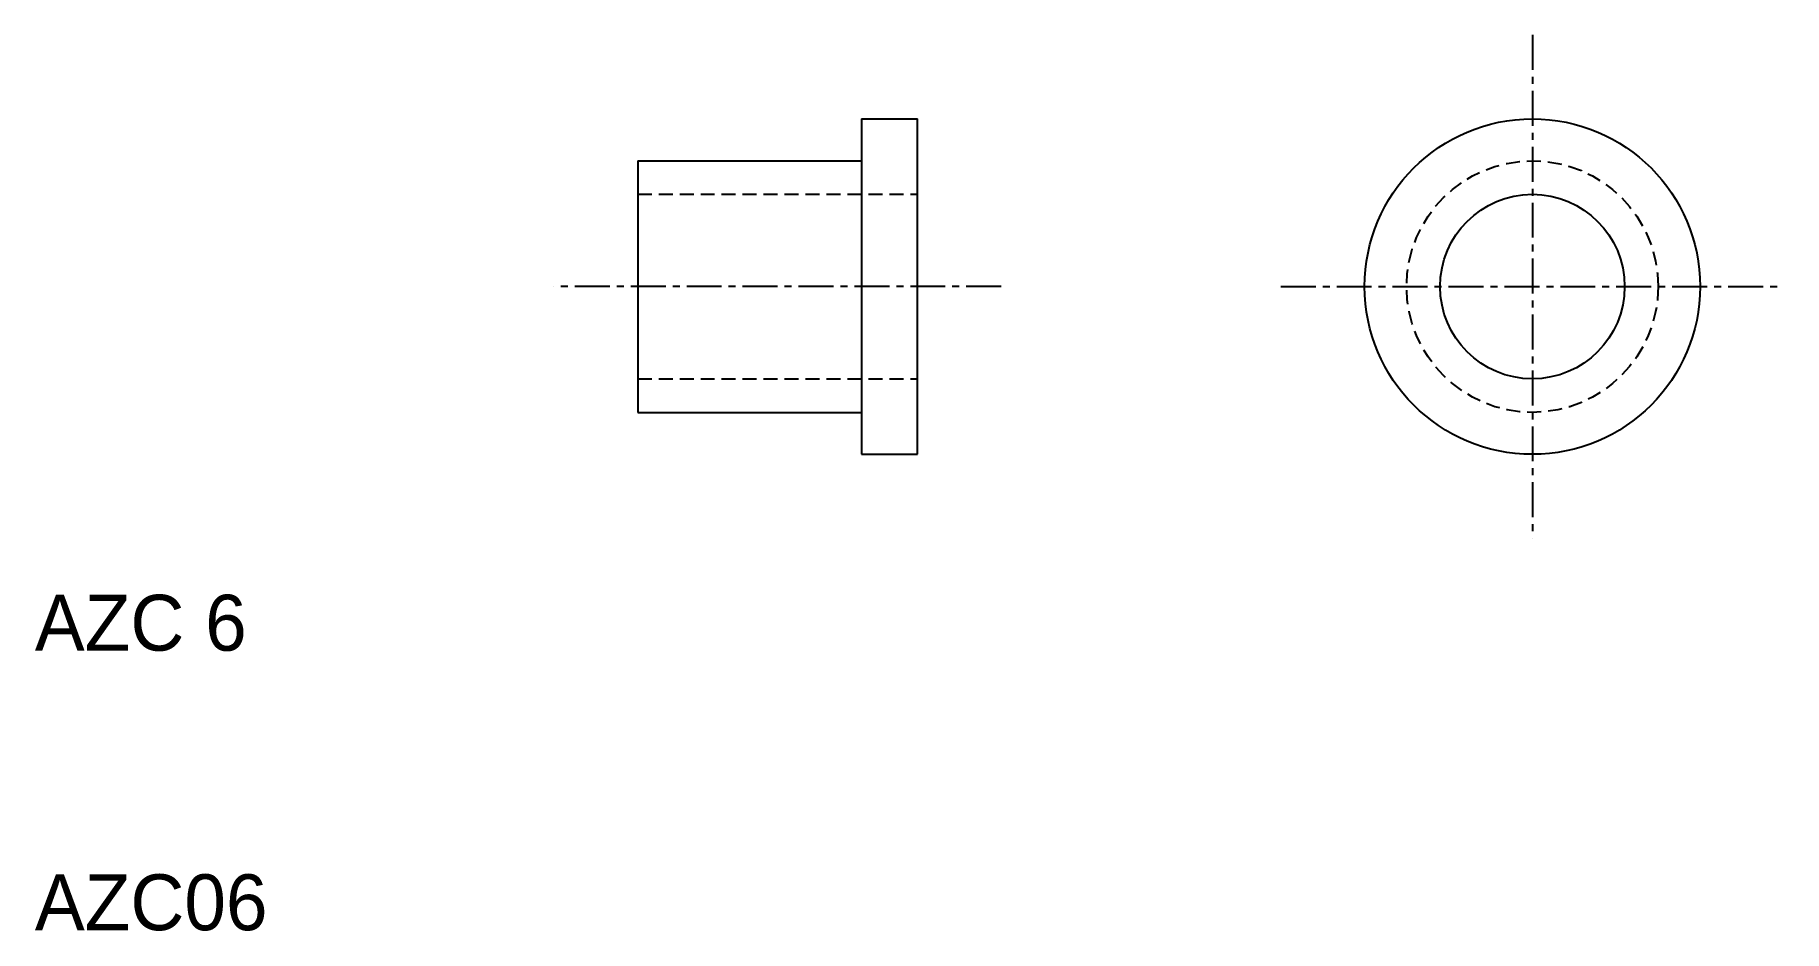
# Model space of a CAD drawing. Extents: x 10 to 72.6, y 10 to 42.
import ezdxf

# ---------------------------------------------------------------- set-up
doc = ezdxf.new("R2010")
doc.units = 0
doc.linetypes.add('CENTER', pattern=[2, 1.25, -0.25, 0.25, -0.25])
doc.linetypes.add('DASHED', pattern=[0.75, 0.5, -0.25])
doc.layers.get('0').update_dxf_attribs({"linetype": 'CONTINUOUS'})
doc.layers.add('CENTER', color=1, linetype='CENTER')

msp = doc.modelspace()

# ---------------------------------------------------------------- linework, layer by layer
at = {"color": 7, "linetype": 'CONTINUOUS'}
for p, q in [((39.566, 39.026), (39.566, 27.026)), ((39.566, 39.026), (41.566, 39.026)), ((41.566, 27.026), (41.566, 39.026)), ((31.566, 37.526), (39.566, 37.526)), ((31.566, 37.526), (31.566, 28.526)), ((31.566, 28.526), (39.566, 28.526)), ((39.566, 27.026), (41.566, 27.026))]:
    msp.add_line(p, q, dxfattribs=at)
at = {"color": 3, "linetype": 'DASHED'}
for p, q in [((31.566, 36.326), (41.566, 36.326)), ((31.566, 29.726), (41.566, 29.726))]:
    msp.add_line(p, q, dxfattribs=at)
at = {"color": 7, "linetype": 'CONTINUOUS'}
for radius in [6, 3.3]:
    msp.add_circle((63.566, 33.026), radius, dxfattribs=at)
at = {"color": 3, "linetype": 'DASHED'}
msp.add_circle((63.566, 33.026), 4.5, dxfattribs=at)
at = {"layer": 'CENTER', "color": 1, "linetype": 'CENTER'}
for p, q in [((63.566, 42.026), (63.566, 24.026)), ((44.566, 33.026), (28.566, 33.026)), ((54.566, 33.026), (72.566, 33.026))]:
    msp.add_line(p, q, dxfattribs=at)

# ---------------------------------------------------------------- texts
at = {"color": 7, "linetype": 'CONTINUOUS'}
for s, p in [('AZC 6', (10, 20)), ('AZC06', (10, 10))]:
    msp.add_text(s, height=2, dxfattribs=at).set_placement(p)

doc.saveas('drawing.dxf')
